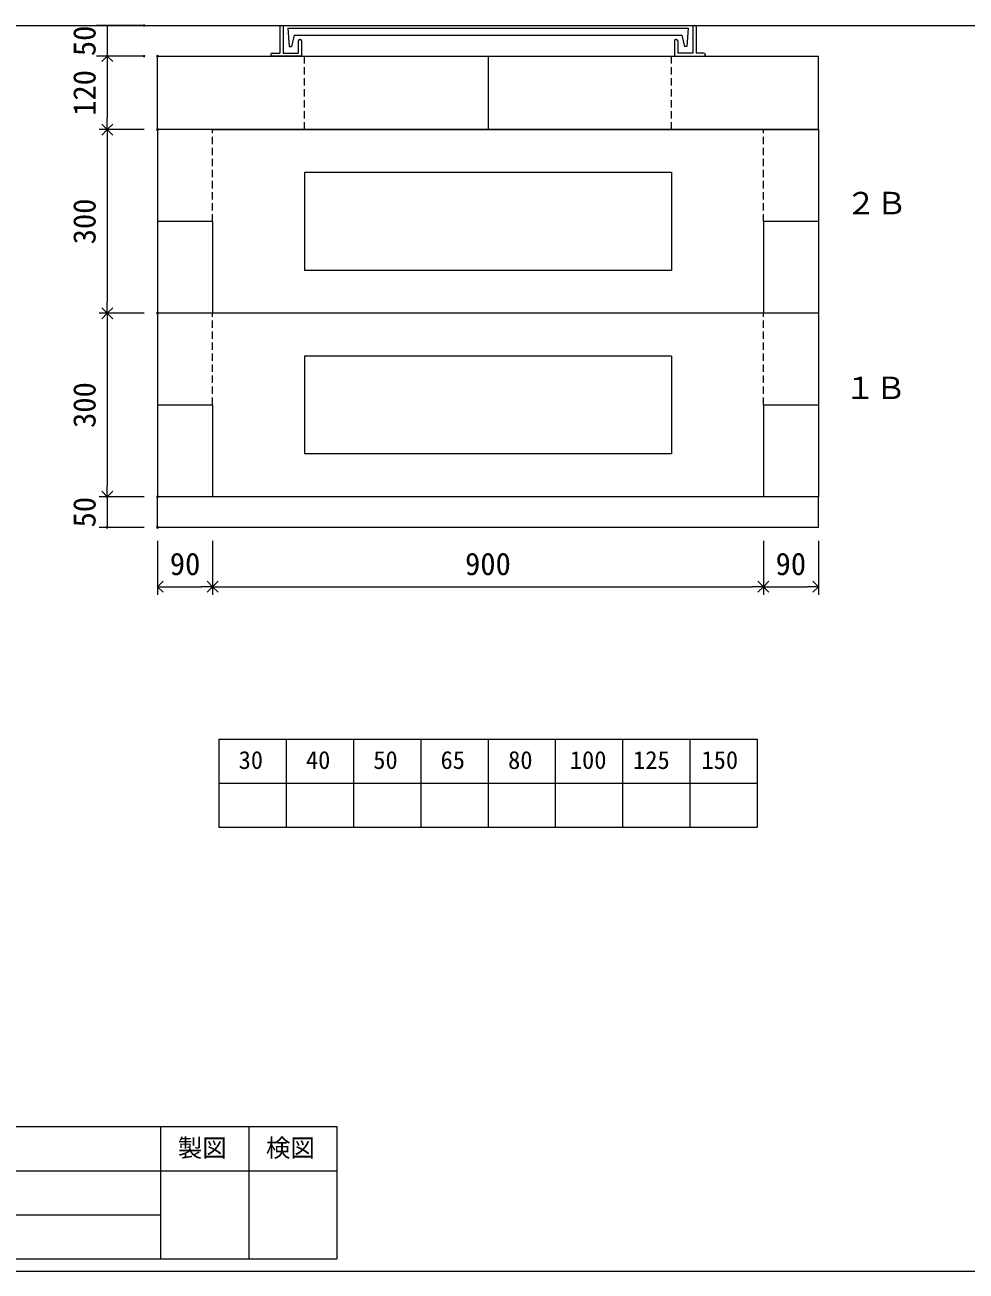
# Model space of a CAD drawing. Units: millimetres, scale not verified. Extents: x -4897 to 18483, y -2289 to 2289.
# Drawn here: x 301 to 1840, y -1986 to 50 of the extents above; entities that cross this region are included whole.
import ezdxf
from ezdxf.enums import TextEntityAlignment as Align

# ---------------------------------------------------------------- set-up
doc = ezdxf.new("R2010")
doc.units = ezdxf.units.MM
doc.header["$LTSCALE"] = 10
doc.header["$PDMODE"] = 32
doc.header["$PDSIZE"] = 2
doc.linetypes.add('DASHED1', pattern=[1.8, 1.2, -0.6])
doc.linetypes.add('USER5', pattern=[3.185, 0.01, -3.175])
doc.layers.add('0-1_Defpoints', color=7, linetype='Continuous')
for name, color, linetype, lineweight in [('0-2_waku', 7, 'Continuous', 18), ('0-3_gaikei', 7, 'Continuous', 18), ('0-4_kakure', 7, 'USER5', 18), ('0-5_sunpou', 7, 'Continuous', 5), ('0-8_uchigawa', 6, 'Continuous', 18), ('0-A_futa', 3, 'Continuous', 18), ('0-B_GL', 4, 'Continuous', 18), ('0-D_文字１', 7, 'Continuous', 18)]:
    doc.layers.add(name, color=color, linetype=linetype, lineweight=lineweight)
doc.styles.add('ＭＳ ゴシック', font='')
doc.styles.get('ＭＳ ゴシック').set_extended_font_data('MS Gothic')

# ---------------------------------------------------------------- blocks, each defined once
blk = doc.blocks.new('_Open90')
at = {"layer": '0-5_sunpou'}
blk.add_line((0, 0), (-1, 0), dxfattribs=at)
blk.add_lwpolyline([(-0.5, 0.5), (0, 0), (-0.5, -0.5)], dxfattribs=at)
blk = doc.blocks.new('D62')
at = {"layer": '0-1_Defpoints'}
for p in [(1972.32, 2214.36), (1889.96, 2094.36), (1972.32, 2094.36)]:
    blk.add_point(p, dxfattribs=at)
at = {"layer": '0-5_sunpou'}
for p, q in [((1950.32, 2214.36), (1876.96, 2214.36)), ((1889.96, 2196.36), (1889.96, 2112.36)), ((1950.32, 2094.36), (1876.96, 2094.36))]:
    blk.add_line(p, q, dxfattribs=at)
at = {"layer": '0-5_sunpou', "xscale": 18, "yscale": 18}
for p, rotation in [((1889.96, 2214.36), 90), ((1889.96, 2094.36), 270)]:
    blk.add_blockref('_Open90', p, dxfattribs=dict(at, rotation=rotation))
at = {"layer": '0-5_sunpou', "style": 'ＭＳ ゴシック'}
blk.add_text('120', height=36.66, rotation=90, dxfattribs=at).set_placement((1881.96, 2116.86), align=Align.BOTTOM_LEFT)
blk = doc.blocks.new('D63')
at = {"layer": '0-1_Defpoints'}
for p in [(1972.32, 2214.36), (1889.96, 2094.36), (1972.32, 2094.36)]:
    blk.add_point(p, dxfattribs=at)
at = {"layer": '0-5_sunpou'}
for p, q in [((1950.32, 2214.36), (1876.96, 2214.36)), ((1889.96, 2196.36), (1889.96, 2112.36)), ((1950.32, 2094.36), (1876.96, 2094.36))]:
    blk.add_line(p, q, dxfattribs=at)
at = {"layer": '0-5_sunpou', "xscale": 18, "yscale": 18}
for p, rotation in [((1889.96, 2214.36), 90), ((1889.96, 2094.36), 270)]:
    blk.add_blockref('_Open90', p, dxfattribs=dict(at, rotation=rotation))
at = {"layer": '0-5_sunpou', "style": 'ＭＳ ゴシック'}
blk.add_text('120', height=36.66, rotation=90, dxfattribs=at).set_placement((1881.96, 2116.86), align=Align.BOTTOM_LEFT)
blk = doc.blocks.new('D64')
at = {"layer": '0-1_Defpoints'}
for p in [(1972.32, 2094.36), (1889.96, 1794.36), (1972.32, 1794.36)]:
    blk.add_point(p, dxfattribs=at)
at = {"layer": '0-5_sunpou'}
for p, q in [((1950.32, 2094.36), (1876.96, 2094.36)), ((1889.96, 2076.36), (1889.96, 1812.36)), ((1950.32, 1794.36), (1876.96, 1794.36))]:
    blk.add_line(p, q, dxfattribs=at)
at = {"layer": '0-5_sunpou', "xscale": 18, "yscale": 18}
for p, rotation in [((1889.96, 2094.36), 90), ((1889.96, 1794.36), 270)]:
    blk.add_blockref('_Open90', p, dxfattribs=dict(at, rotation=rotation))
at = {"layer": '0-5_sunpou', "style": 'ＭＳ ゴシック'}
blk.add_text('300', height=36.66, rotation=90, dxfattribs=at).set_placement((1881.96, 1906.86), align=Align.BOTTOM_LEFT)
blk = doc.blocks.new('D65')
at = {"layer": '0-1_Defpoints'}
for p in [(1972.32, 1794.36), (1889.96, 1494.36), (1972.32, 1494.36)]:
    blk.add_point(p, dxfattribs=at)
at = {"layer": '0-5_sunpou'}
for p, q in [((1950.32, 1794.36), (1876.96, 1794.36)), ((1889.96, 1776.36), (1889.96, 1512.36)), ((1950.32, 1494.36), (1876.96, 1494.36))]:
    blk.add_line(p, q, dxfattribs=at)
at = {"layer": '0-5_sunpou', "xscale": 18, "yscale": 18}
for p, rotation in [((1889.96, 1794.36), 90), ((1889.96, 1494.36), 270)]:
    blk.add_blockref('_Open90', p, dxfattribs=dict(at, rotation=rotation))
at = {"layer": '0-5_sunpou', "style": 'ＭＳ ゴシック'}
blk.add_text('300', height=36.66, rotation=90, dxfattribs=at).set_placement((1881.96, 1606.86), align=Align.BOTTOM_LEFT)
blk = doc.blocks.new('D49')
at = {"layer": '0-1_Defpoints'}
for p in [(1950.32, 2264.36), (1889.96, 2214.36), (1950.32, 2214.36)]:
    blk.add_point(p, dxfattribs=at)
at = {"layer": '0-5_sunpou'}
for p, q in [((1928.32, 2264.36), (1876.96, 2264.36)), ((1889.96, 2264.36), (1889.96, 2214.36)), ((1928.32, 2214.36), (1876.96, 2214.36))]:
    blk.add_line(p, q, dxfattribs=at)
at = {"layer": '0-5_sunpou', "style": 'ＭＳ ゴシック'}
blk.add_text('50', height=36.66, rotation=90, dxfattribs=at).set_placement((1881.96, 2214.36), align=Align.BOTTOM_LEFT)
blk = doc.blocks.new('D53')
at = {"layer": '0-1_Defpoints'}
for p in [(1972.32, 1494.36), (1889.96, 1444.36), (1972.32, 1444.36)]:
    blk.add_point(p, dxfattribs=at)
at = {"layer": '0-5_sunpou'}
for p, q in [((1950.32, 1494.36), (1876.96, 1494.36)), ((1889.96, 1494.36), (1889.96, 1444.36)), ((1950.32, 1444.36), (1876.96, 1444.36))]:
    blk.add_line(p, q, dxfattribs=at)
at = {"layer": '0-5_sunpou', "style": 'ＭＳ ゴシック'}
blk.add_text('50', height=36.66, rotation=90, dxfattribs=at).set_placement((1881.96, 1444.36), align=Align.BOTTOM_LEFT)

msp = doc.modelspace()

# ---------------------------------------------------------------- linework, layer by layer
at = {"layer": '0-2_waku'}
for p, q in [((618.28, -1117.35), (618.28, -1261.35)), ((618.28, -1117.35), (618.28, -1261.35)), ((618.28, -1117.35), (618.28, -1261.35)), ((618.28, -1117.35), (618.28, -1261.35)), ((618.28, -1117.35), (1498.28, -1117.35)), ((728.28, -1117.35), (728.28, -1261.35)), ((838.28, -1117.35), (838.28, -1261.35)), ((838.28, -1117.35), (838.28, -1261.35)), ((948.28, -1117.35), (948.28, -1261.35)), ((1058.28, -1117.35), (1058.28, -1261.35)), ((1168.28, -1117.35), (1168.28, -1261.35)), ((1278.28, -1117.35), (1278.28, -1261.35)), ((1388.28, -1117.35), (1388.28, -1261.35)), ((1498.28, -1117.35), (1498.28, -1261.35)), ((618.28, -1189.35), (1498.28, -1189.35)), ((618.28, -1261.35), (1498.28, -1261.35)), ((-1216.72, -1750.35), (811.28, -1750.35)), ((523.28, -1750.35), (523.28, -1966.35)), ((523.28, -1750.35), (523.28, -1966.35)), ((667.28, -1750.35), (667.28, -1966.35)), ((811.28, -1750.35), (811.28, -1966.35)), ((-1216.72, -1822.35), (811.28, -1822.35)), ((-1216.72, -1894.35), (523.28, -1894.35)), ((-1216.72, -1966.35), (811.28, -1966.35)), ((-1236.72, -1986.35), (4883.28, -1986.35)), ((-1236.72, -1986.35), (4883.28, -1986.35))]:
    msp.add_line(p, q, dxfattribs=at)
at = {"layer": '0-3_gaikei'}
for p, q in [((518.28, -1.35), (1598.28, -1.35)), ((518.28, -121.35), (518.28, -1.35)), ((1058.28, -1.35), (1058.28, -121.35)), ((1598.28, -121.35), (1598.28, -1.35)), ((608.28, -121.35), (518.28, -121.35)), ((1598.28, -121.35), (518.28, -121.35)), ((1598.28, -121.35), (518.28, -121.35)), ((518.28, -121.35), (518.28, -271.35)), ((518.28, -121.35), (518.28, -271.35)), ((1598.28, -121.35), (518.28, -121.35)), ((1598.28, -121.35), (518.28, -121.35)), ((1598.28, -121.35), (518.28, -121.35)), ((1598.28, -121.35), (518.28, -121.35)), ((1598.28, -121.35), (518.28, -121.35)), ((1598.28, -121.35), (518.28, -121.35)), ((608.28, -121.35), (1508.28, -121.35)), ((1508.28, -121.35), (608.28, -121.35)), ((1508.28, -121.35), (608.28, -121.35)), ((1508.28, -121.35), (608.28, -121.35)), ((1448.28, -121.35), (668.28, -121.35)), ((1508.28, -121.35), (1598.28, -121.35)), ((1598.28, -121.35), (1598.28, -271.35)), ((1598.28, -121.35), (1598.28, -271.35)), ((608.28, -271.35), (518.28, -271.35)), ((608.28, -271.35), (518.28, -271.35)), ((608.28, -271.35), (518.28, -271.35)), ((518.28, -271.35), (518.28, -421.35)), ((608.28, -271.35), (608.28, -421.35)), ((608.28, -271.35), (608.28, -421.35)), ((608.28, -271.35), (608.28, -421.35)), ((1598.28, -271.35), (1508.28, -271.35)), ((1598.28, -271.35), (1508.28, -271.35)), ((1508.28, -271.35), (1508.28, -421.35)), ((1508.28, -271.35), (1508.28, -421.35)), ((1508.28, -271.35), (1508.28, -421.35)), ((1598.28, -271.35), (1598.28, -421.35)), ((518.28, -421.35), (518.28, -571.35)), ((518.28, -421.35), (518.28, -571.35)), ((518.28, -421.35), (518.28, -571.35)), ((1598.28, -421.35), (518.28, -421.35)), ((1598.28, -421.35), (518.28, -421.35)), ((1598.28, -421.35), (518.28, -421.35)), ((1508.28, -421.35), (608.28, -421.35)), ((1508.28, -421.35), (608.28, -421.35)), ((1508.28, -421.35), (608.28, -421.35)), ((1448.28, -421.35), (668.28, -421.35)), ((1598.28, -421.35), (1598.28, -571.35)), ((1598.28, -421.35), (1598.28, -571.35)), ((1598.28, -421.35), (1598.28, -571.35)), ((608.28, -571.35), (518.28, -571.35)), ((608.28, -571.35), (518.28, -571.35)), ((608.28, -571.35), (518.28, -571.35)), ((518.28, -571.35), (518.28, -721.35)), ((608.28, -571.35), (608.28, -721.35)), ((608.28, -571.35), (608.28, -721.35)), ((608.28, -571.35), (608.28, -721.35)), ((1508.28, -571.35), (1508.28, -721.35)), ((1508.28, -571.35), (1508.28, -721.35)), ((1508.28, -571.35), (1508.28, -721.35)), ((1598.28, -571.35), (1508.28, -571.35)), ((1598.28, -571.35), (1508.28, -571.35)), ((1598.28, -571.35), (1508.28, -571.35)), ((1598.28, -571.35), (1598.28, -721.35)), ((1598.28, -721.35), (518.28, -721.35)), ((1598.28, -721.35), (518.28, -721.35)), ((1598.28, -721.35), (518.28, -721.35)), ((1598.28, -721.35), (518.28, -721.35)), ((1598.28, -721.35), (518.28, -721.35)), ((1598.28, -721.35), (518.28, -721.35)), ((1598.28, -721.35), (518.28, -721.35)), ((1598.28, -721.35), (518.28, -721.35)), ((1598.28, -721.35), (518.28, -721.35)), ((1598.28, -721.35), (518.28, -721.35)), ((518.28, -771.35), (518.28, -721.35)), ((1598.28, -721.35), (518.28, -721.35)), ((1598.28, -721.35), (518.28, -721.35)), ((1598.28, -721.35), (518.28, -721.35)), ((1598.28, -721.35), (518.28, -721.35)), ((1508.28, -721.35), (608.28, -721.35)), ((1508.28, -721.35), (608.28, -721.35)), ((1508.28, -721.35), (608.28, -721.35)), ((1448.28, -721.35), (668.28, -721.35)), ((1448.28, -721.35), (668.28, -721.35)), ((1448.28, -721.35), (668.28, -721.35)), ((1598.28, -771.35), (518.28, -771.35)), ((1598.28, -771.35), (518.28, -771.35))]:
    msp.add_line(p, q, dxfattribs=at)
for points in [[(1598.28, -121.35), (518.28, -121.35), (518.28, -271.35)], [(1598.28, -121.35), (1598.28, -271.35), (1508.28, -271.35)], [(1598.28, -771.35), (1598.28, -721.35), (518.28, -721.35)]]:
    msp.add_lwpolyline(points, dxfattribs=at)
at = {"layer": '0-4_kakure', "linetype": 'DASHED1', "lineweight": 5}
for p, q in [((758.28, -121.35), (758.28, -1.35)), ((1358.28, -121.35), (1358.28, -1.35)), ((608.28, -271.35), (608.28, -121.35)), ((1508.28, -271.35), (1508.28, -121.35)), ((608.28, -571.35), (608.28, -421.35)), ((1508.28, -571.35), (1508.28, -421.35))]:
    msp.add_line(p, q, dxfattribs=at)
at = {"layer": '0-5_sunpou'}
for p, q in [((496.28, 48.65), (418.43, 48.65)), ((496.28, -1.35), (418.43, -1.35)), ((518.28, -793.35), (518.28, -881.28)), ((608.28, -793.35), (608.28, -881.28)), ((608.28, -793.35), (608.28, -881.28)), ((1508.28, -793.35), (1508.28, -881.28)), ((1508.28, -793.35), (1508.28, -881.28)), ((1598.28, -793.35), (1598.28, -881.28)), ((536.28, -868.28), (590.28, -868.28)), ((626.28, -868.28), (1490.28, -868.28)), ((1526.28, -868.28), (1580.28, -868.28))]:
    msp.add_line(p, q, dxfattribs=at)
at = {"layer": '0-8_uchigawa'}
for p, q in [((1358.28, -191.35), (758.28, -191.35)), ((758.28, -191.35), (758.28, -351.35)), ((1358.28, -191.35), (1358.28, -351.35)), ((1358.28, -351.35), (758.28, -351.35)), ((1358.28, -491.35), (758.28, -491.35)), ((758.28, -491.35), (758.28, -651.35)), ((1358.28, -491.35), (1358.28, -651.35)), ((1358.28, -651.35), (758.28, -651.35))]:
    msp.add_line(p, q, dxfattribs=at)
at = {"layer": '0-A_futa'}
for p, q in [((718.28, 46.65), (718.28, 3.65)), ((720.28, 48.65), (723.28, 48.65)), ((723.28, 48.65), (723.28, 3.65)), ((731.09, 44.15), (1385.42, 44.15)), ((731.09, 44.15), (733.58, 14.15)), ((1385.42, 44.15), (1383.17, 14.15)), ((1393.28, 48.65), (1393.28, 3.65)), ((1393.28, 48.65), (1396.28, 48.65)), ((1398.28, 46.65), (1398.28, 3.65)), ((741.61, 33.15), (737.29, 14.15)), ((741.61, 33.15), (1374.95, 33.15)), ((748.28, 23.65), (748.28, 3.65)), ((750.28, 25.65), (751.28, 25.65)), ((753.28, 23.65), (753.28, -1.35)), ((1363.28, 23.65), (1363.28, -1.35)), ((1366.28, 25.65), (1365.28, 25.65)), ((1368.28, 23.65), (1368.28, 3.65)), ((1374.95, 33.15), (1379.27, 14.15)), ((703.28, 1.65), (703.28, 0.65)), ((705.28, 3.65), (718.28, 3.65)), ((723.28, 3.65), (748.28, 3.65)), ((733.58, 14.15), (737.29, 14.15)), ((1393.28, 3.65), (1368.28, 3.65)), ((1383.17, 14.15), (1379.27, 14.15)), ((1411.28, 3.65), (1398.28, 3.65)), ((1413.28, 1.65), (1413.28, 0.65)), ((753.28, -1.35), (705.28, -1.35)), ((1363.28, -1.35), (1411.28, -1.35))]:
    msp.add_line(p, q, dxfattribs=at)
for centre, start, end in [((720.28, 46.65), 90, 180), ((1396.28, 46.65), 0, 90), ((750.28, 23.65), 90, 180), ((751.28, 23.65), 0, 90), ((1365.28, 23.65), 90, 180), ((1366.28, 23.65), 0, 90), ((705.28, 1.65), 90, 180), ((705.28, 0.65), 180, 270), ((1411.28, 1.65), 0, 90), ((1411.28, 0.65), 270, 0)]:
    msp.add_arc(centre, 2, start, end, dxfattribs=at)
at = {"layer": '0-B_GL'}
msp.add_line((-1236.72, 48.65), (4883.28, 48.65), dxfattribs=at)
msp.add_line((-1236.72, 48.65), (4883.28, 48.65), dxfattribs=at)

# ---------------------------------------------------------------- block references
at = {"layer": '0-5_sunpou'}
for name in ['D49', 'D62', 'D63', 'D64', 'D65', 'D53']:
    msp.add_blockref(name, (-1454.03, -2215.72), dxfattribs=at)
at = {"layer": '0-5_sunpou', "xscale": 18, "yscale": 18, "rotation": 180}
for p in [(518.28, -868.28), (608.28, -868.28), (1508.28, -868.28)]:
    msp.add_blockref('_Open90', p, dxfattribs=at)
at = {"layer": '0-5_sunpou', "xscale": 18, "yscale": 18}
for p in [(608.28, -868.28), (1508.28, -868.28), (1598.28, -868.28)]:
    msp.add_blockref('_Open90', p, dxfattribs=at)

# ---------------------------------------------------------------- texts
at = {"layer": '0-5_sunpou', "style": 'ＭＳ ゴシック'}
for s, p in [('90', (538.28, -860.28)), ('900', (1020.78, -860.28)), ('90', (1528.28, -860.28))]:
    msp.add_text(s, height=36.66, dxfattribs=at).set_placement(p, align=Align.BOTTOM_LEFT)
at = {"layer": '0-D_文字１', "style": 'ＭＳ ゴシック'}
for s, height, p in [('２Ｂ', 36.66, (1642.91, -270.8)), ('１Ｂ', 36.66, (1641.59, -572.66)), ('30', 29.33, (650.74, -1174.79)), ('40', 29.33, (760.74, -1174.79)), ('50', 29.33, (870.74, -1174.79)), ('65', 29.33, (980.74, -1174.79)), ('80', 29.33, (1091.15, -1174.79)), ('100', 29.33, (1192.02, -1174.79)), ('125', 29.33, (1295.41, -1174.79)), ('150', 29.33, (1407.17, -1174.79)), ('製図', 29.33, (551.34, -1808.6)), ('検図', 29.33, (695.34, -1808.6))]:
    msp.add_text(s, height=height, dxfattribs=at).set_placement(p, align=Align.BOTTOM_LEFT)

doc.saveas('drawing.dxf')
